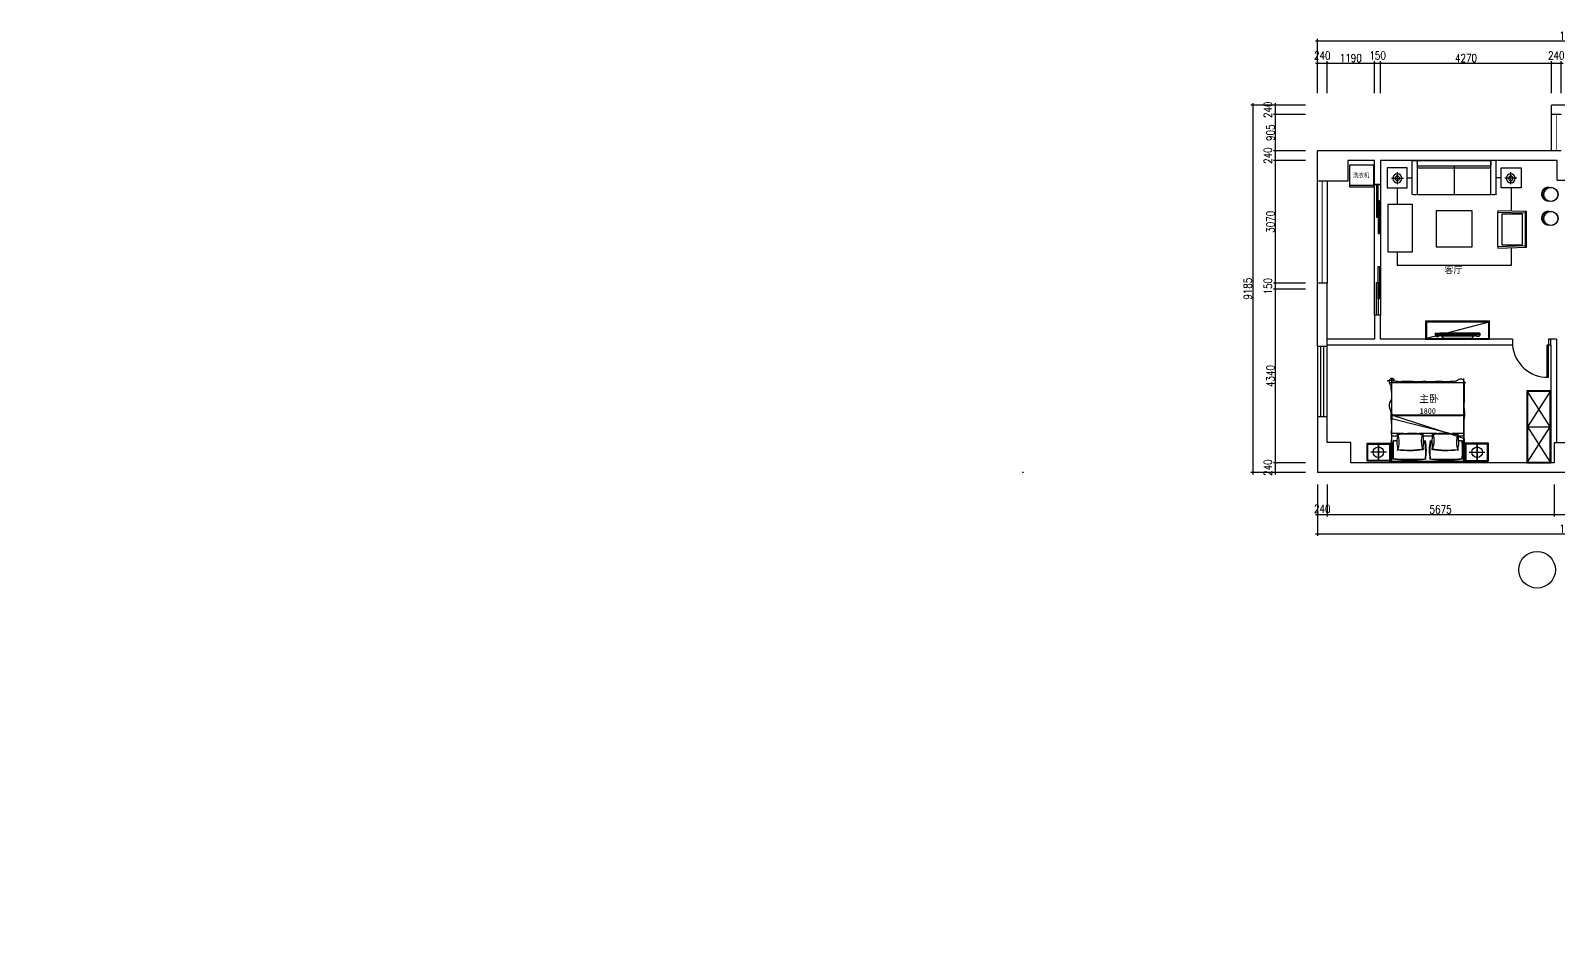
# Model space of a CAD drawing. Header units: millimetres. Extents: x -608935 to 90319, y -1318739 to -774154.
# Drawn here: x -112083 to -73890, y -796673 to -774154 of the extents above; entities that cross this region are included whole.
import ezdxf

# ---------------------------------------------------------------- set-up
doc = ezdxf.new("R2010")
doc.units = ezdxf.units.MM
doc.header["$PDMODE"] = 3
for name, color, linetype in [('250', 250, 'Continuous'), ('IFF_FURN', 30, 'Continuous'), ('J-活动家具', 30, 'Continuous'), ('layer 1', 7, 'Continuous'), ('xcvdg', 7, 'Continuous'), ('墙体', 7, 'Continuous'), ('家具1', 2, 'Continuous'), ('家具2', 8, 'Continuous')]:
    doc.layers.add(name, color=color, linetype=linetype)
doc.styles.add('CH', font='PMingLiU.ttf', dxfattribs={"width": 0.8})
doc.styles.add('DIM', font='simplex.shx', dxfattribs={"width": 0.8, "bigfont": 'hztxt.shx'})
doc.styles.get("Standard").update_dxf_attribs({"font": 'simhei.ttf'})
doc.styles.add('STYLE1', font='')
doc.styles.get('STYLE1').set_extended_font_data('SimSun')
doc.dimstyles.new('1-50', dxfattribs={"dimscale": 50, "dimtxt": 4, "dimasz": 1, "dimexe": 1, "dimexo": 0.1, "dimgap": 0.5, "dimtad": 1, "dimdec": 0, "dimdsep": 46, "dimtxsty": 'DIM', "dimblk": 'ARCHTICK', "dimcen": 4, "dimdle": 1, "dimclrd": 3, "dimclre": 3, "dimclrt": 1, "dimadec": 0, "dimazin": 0, "dimtfac": 1, "dimtdec": 0, "dimtmove": 2, "dimatfit": 3, "dimldrblk": 'DOT', "dimfxl": 15, "dimfxlon": 1, "dimarcsym": 0})
doc.dimstyles.new('1-55', dxfattribs={"dimscale": 57, "dimtxt": 2.5, "dimasz": 1, "dimexe": 2, "dimexo": 0.625, "dimtad": 1, "dimdec": 0, "dimrnd": 5, "dimtxsty": 'Standard', "dimblk": 'DOT', "dimcen": 2.5, "dimclrd": 1, "dimclre": 1, "dimclrt": 2, "dimadec": 0, "dimazin": 0, "dimtfac": 1, "dimtdec": 0, "dimtmove": 2, "dimatfit": 3, "dimldrblk": 'DOT', "dimfxl": 1, "dimarcsym": 0})

# ---------------------------------------------------------------- blocks, each defined once
blk = doc.blocks.new('_ArchTick')
at = {"color": 0, "linetype": 'ByBlock', "const_width": 0.15}
blk.add_lwpolyline([(-0.5, -0.5), (0.5, 0.5)], dxfattribs=at)
blk = doc.blocks.new('*D704')
at = {"layer": '250', "color": 3, "lineweight": -2}
for p, q in [((-79915, -775715), (-79915, -774915)), ((-79675, -775715), (-79675, -774915)), ((-79965, -774965), (-79625, -774965)), ((-112083, -810400), (-109328, -810400)), ((-112033, -810755), (-112033, -810350)), ((-109378, -810755), (-109378, -810350)), ((18420, -829605), (19220, -829605)), ((19170, -838840), (19170, -829555)), ((18420, -838790), (19220, -838790))]:
    blk.add_line(p, q, dxfattribs=at)
at = {"layer": 'Defpoints', "color": 0}
for p in [(-79675, -774965), (-79915, -783895), (-79675, -783895), (-109378, -810400), (-112033, -810760), (-109378, -810760), (17850, -829605), (19170, -829605), (17850, -838790)]:
    blk.add_point(p, dxfattribs=at)
at = {"layer": '250', "color": 3, "lineweight": -2, "xscale": 50, "yscale": 50, "zscale": 50}
for p, rotation in [((-79915, -774965), 180), ((-112033, -810400), 180), ((19170, -829605), 90), ((19170, -838790), 270)]:
    blk.add_blockref('_ArchTick', p, dxfattribs=dict(at, rotation=rotation))
for p in [(-79675, -774965), (-109378, -810400)]:
    blk.add_blockref('_ArchTick', p, dxfattribs=at)
at = {"layer": '250', "color": 1, "char_height": 200, "attachment_point": 5, "style": 'DIM'}
for s, insert in [('240', (-79795, -774778)), ('2655', (-110705, -810275))]:
    blk.add_mtext(s, dxfattribs=dict(at, insert=insert))
at = {"layer": '250', "color": 1, "insert": (19045, -834198), "char_height": 200, "attachment_point": 5, "rotation": 90, "style": 'DIM'}
blk.add_mtext('9185', dxfattribs=at)
blk = doc.blocks.new('_Dot')
at = {"color": 0, "linetype": 'ByBlock', "lineweight": -2}
blk.add_line((-0.5, 0), (-1, 0), dxfattribs=at)
at = {"color": 0, "linetype": 'ByBlock', "const_width": 0.5}
blk.add_lwpolyline([(-0.25, 0, 1), (0.25, 0, 1)], format="xyb", close=True, dxfattribs=at)
blk = doc.blocks.new('*D705')
at = {"layer": '250', "color": 3, "lineweight": -2}
for p, q in [((-79675, -775715), (-79675, -774915)), ((-78485, -775715), (-78485, -774915)), ((-79725, -774965), (-78435, -774965)), ((4795, -828000), (17680, -828000)), ((4845, -828750), (4845, -827950)), ((17630, -828750), (17630, -827950)), ((-44389, -832595), (-44389, -832710)), ((-43899, -832595), (-43899, -832710)), ((-44439, -832660), (-43849, -832660))]:
    blk.add_line(p, q, dxfattribs=at)
at = {"layer": 'Defpoints', "color": 0}
for p in [(-78485, -774965), (-79675, -777160), (-78485, -777400), (17630, -828000), (4845, -829395), (17630, -829395), (-44389, -832590), (-43899, -832590), (-43899, -832660)]:
    blk.add_point(p, dxfattribs=at)
at = {"layer": '250', "color": 3, "lineweight": -2, "xscale": 50, "yscale": 50, "zscale": 50, "rotation": 180}
for p in [(-79675, -774965), (4845, -828000), (-44389, -832660)]:
    blk.add_blockref('_ArchTick', p, dxfattribs=at)
at = {"layer": '250', "color": 3, "lineweight": -2, "xscale": 50, "yscale": 50, "zscale": 50}
for p in [(-78485, -774965), (17630, -828000), (-43899, -832660)]:
    blk.add_blockref('_ArchTick', p, dxfattribs=at)
at = {"layer": '250', "color": 1, "char_height": 200, "attachment_point": 5, "style": 'DIM'}
for s, insert in [('1190', (-79080, -774840)), ('12785', (11238, -827875)), ('490', (-44144, -832535))]:
    blk.add_mtext(s, dxfattribs=dict(at, insert=insert))
blk = doc.blocks.new('*D706')
at = {"layer": '250', "color": 3, "lineweight": -2}
for p, q in [((-78485, -775715), (-78485, -774915)), ((-78335, -775715), (-78335, -774915)), ((-78535, -774965), (-78285, -774965)), ((3980, -829605), (3180, -829605)), ((3230, -829555), (3230, -838840)), ((3980, -838790), (3180, -838790))]:
    blk.add_line(p, q, dxfattribs=at)
at = {"layer": 'Defpoints', "color": 0}
for p in [(-78335, -774965), (-78485, -777400), (-78335, -777400), (4595, -829605), (3230, -838790), (4595, -838790)]:
    blk.add_point(p, dxfattribs=at)
at = {"layer": '250', "color": 3, "lineweight": -2, "xscale": 50, "yscale": 50, "zscale": 50}
for p, rotation in [((-78485, -774965), 180), ((3230, -829605), 90), ((3230, -838790), 270)]:
    blk.add_blockref('_ArchTick', p, dxfattribs=dict(at, rotation=rotation))
blk.add_blockref('_ArchTick', (-78335, -774965), dxfattribs=at)
at = {"layer": '250', "color": 1, "insert": (-78410, -774777.5), "char_height": 200, "attachment_point": 5, "style": 'DIM'}
blk.add_mtext('150', dxfattribs=at)
at = {"layer": '250', "color": 1, "insert": (3105, -834197.5), "char_height": 200, "attachment_point": 5, "rotation": 90, "style": 'DIM'}
blk.add_mtext('9185', dxfattribs=at)
blk = doc.blocks.new('*D716')
at = {"layer": '250', "color": 3, "lineweight": -2}
for p, q in [((-79675, -785500), (-79675, -786300)), ((-74000, -785500), (-74000, -786300)), ((-79725, -786250), (-73950, -786250)), ((42050, -839090), (42050, -839890)), ((44220, -839090), (44220, -839890)), ((42000, -839840), (44270, -839840))]:
    blk.add_line(p, q, dxfattribs=at)
at = {"layer": 'Defpoints', "color": 0}
for p in [(-79675, -784450), (-74000, -784960), (-74000, -786250), (44220, -830230), (42050, -830740), (44220, -839840)]:
    blk.add_point(p, dxfattribs=at)
at = {"layer": '250', "color": 3, "lineweight": -2, "xscale": 50, "yscale": 50, "zscale": 50, "rotation": 180}
for p in [(-79675, -786250), (42050, -839840)]:
    blk.add_blockref('_ArchTick', p, dxfattribs=at)
at = {"layer": '250', "color": 3, "lineweight": -2, "xscale": 50, "yscale": 50, "zscale": 50}
for p in [(-74000, -786250), (44220, -839840)]:
    blk.add_blockref('_ArchTick', p, dxfattribs=at)
at = {"layer": '250', "color": 1, "char_height": 200, "attachment_point": 5, "style": 'DIM'}
for s, insert in [('5675', (-76837.5, -786125)), ('2170', (43135, -839715))]:
    blk.add_mtext(s, dxfattribs=dict(at, insert=insert))
blk = doc.blocks.new('*D715')
at = {"layer": '250', "color": 3, "lineweight": -2}
for p, q in [((-79915, -785500), (-79915, -786300)), ((-79675, -785500), (-79675, -786300)), ((-79965, -786250), (-79625, -786250))]:
    blk.add_line(p, q, dxfattribs=at)
at = {"layer": '250', "color": 1, "lineweight": -2}
for p, q in [((41690, -831052), (41690, -830953)), ((43133, -831067), (41747, -831067)), ((43190, -831052), (43190, -830953))]:
    blk.add_line(p, q, dxfattribs=at)
at = {"layer": 'Defpoints', "color": 0}
for p in [(-79675, -780660), (-79915, -781410), (-79675, -786250), (41690, -831067), (41690, -831087), (43190, -831087)]:
    blk.add_point(p, dxfattribs=at)
at = {"layer": '250', "color": 3, "lineweight": -2, "xscale": 50, "yscale": 50, "zscale": 50, "rotation": 180}
blk.add_blockref('_ArchTick', (-79915, -786250), dxfattribs=at)
at = {"layer": '250', "color": 3, "lineweight": -2, "xscale": 50, "yscale": 50, "zscale": 50}
blk.add_blockref('_ArchTick', (-79675, -786250), dxfattribs=at)
at = {"layer": '250', "color": 1, "lineweight": -2, "xscale": 57, "yscale": 57, "zscale": 57, "rotation": 180}
blk.add_blockref('_Dot', (41690, -831067), dxfattribs=at)
at = {"layer": '250', "color": 1, "lineweight": -2, "xscale": 57, "yscale": 57, "zscale": 57}
blk.add_blockref('_Dot', (43190, -831067), dxfattribs=at)
at = {"layer": '250', "color": 1, "insert": (-79795, -786110), "char_height": 200, "attachment_point": 5, "style": 'DIM'}
blk.add_mtext('240', dxfattribs=at)
at = {"layer": '250', "color": 2, "insert": (42440, -830960), "char_height": 142.5, "attachment_point": 5}
blk.add_mtext('1500', dxfattribs=at)
blk = doc.blocks.new('*D720')
at = {"layer": '250', "color": 3, "lineweight": -2}
for p, q in [((-80215, -784960), (-81015, -784960)), ((-80215, -785200), (-81015, -785200)), ((-80965, -785250), (-80965, -784910))]:
    blk.add_line(p, q, dxfattribs=at)
at = {"layer": 'Defpoints', "color": 0}
for p in [(-80965, -784960), (-75470, -785200), (-74635, -784960)]:
    blk.add_point(p, dxfattribs=at)
at = {"layer": '250', "color": 3, "lineweight": -2, "xscale": 50, "yscale": 50, "zscale": 50}
for p, rotation in [((-80965, -784960), 90), ((-80965, -785200), 270)]:
    blk.add_blockref('_ArchTick', p, dxfattribs=dict(at, rotation=rotation))
at = {"layer": '250', "color": 1, "insert": (-81152.5, -785080), "char_height": 200, "attachment_point": 5, "rotation": 90, "style": 'DIM'}
blk.add_mtext('240', dxfattribs=at)
blk = doc.blocks.new('*D721')
at = {"layer": '250', "color": 3, "lineweight": -2}
for p, q in [((-80215, -780620), (-81015, -780620)), ((-80965, -785010), (-80965, -780570)), ((-80215, -784960), (-81015, -784960))]:
    blk.add_line(p, q, dxfattribs=at)
at = {"layer": 'Defpoints', "color": 0}
for p in [(-80965, -780620), (-79915, -780620), (-74635, -784960)]:
    blk.add_point(p, dxfattribs=at)
at = {"layer": '250', "color": 3, "lineweight": -2, "xscale": 50, "yscale": 50, "zscale": 50}
for p, rotation in [((-80965, -780620), 90), ((-80965, -784960), 270)]:
    blk.add_blockref('_ArchTick', p, dxfattribs=dict(at, rotation=rotation))
at = {"layer": '250', "color": 1, "insert": (-81090, -782790), "char_height": 200, "attachment_point": 5, "rotation": 90, "style": 'DIM'}
blk.add_mtext('4340', dxfattribs=at)
blk = doc.blocks.new('*D722')
at = {"layer": '250', "color": 3, "lineweight": -2}
for p, q in [((-80215, -780470), (-81015, -780470)), ((-80215, -780620), (-81015, -780620)), ((-80965, -780670), (-80965, -780420))]:
    blk.add_line(p, q, dxfattribs=at)
at = {"layer": 'Defpoints', "color": 0}
for p in [(-80965, -780470), (-79915, -780470), (-79915, -780620)]:
    blk.add_point(p, dxfattribs=at)
at = {"layer": '250', "color": 3, "lineweight": -2, "xscale": 50, "yscale": 50, "zscale": 50}
for p, rotation in [((-80965, -780470), 90), ((-80965, -780620), 270)]:
    blk.add_blockref('_ArchTick', p, dxfattribs=dict(at, rotation=rotation))
at = {"layer": '250', "color": 1, "insert": (-81152.5, -780545), "char_height": 200, "attachment_point": 5, "rotation": 90, "style": 'DIM'}
blk.add_mtext('150', dxfattribs=at)
blk = doc.blocks.new('*D723')
at = {"layer": '250', "color": 3, "lineweight": -2}
for p, q in [((-80215, -777400), (-81015, -777400)), ((-80965, -780520), (-80965, -777350)), ((-80215, -780470), (-81015, -780470))]:
    blk.add_line(p, q, dxfattribs=at)
at = {"layer": 'Defpoints', "color": 0}
for p in [(-80965, -777400), (-74710, -777400), (-79915, -780470)]:
    blk.add_point(p, dxfattribs=at)
at = {"layer": '250', "color": 3, "lineweight": -2, "xscale": 50, "yscale": 50, "zscale": 50}
for p, rotation in [((-80965, -777400), 90), ((-80965, -780470), 270)]:
    blk.add_blockref('_ArchTick', p, dxfattribs=dict(at, rotation=rotation))
at = {"layer": '250', "color": 1, "insert": (-81090, -778935), "char_height": 200, "attachment_point": 5, "rotation": 90, "style": 'DIM'}
blk.add_mtext('3070', dxfattribs=at)
blk = doc.blocks.new('*D724')
at = {"layer": '250', "color": 3, "lineweight": -2}
for p, q in [((-80215, -777160), (-81015, -777160)), ((-80965, -777450), (-80965, -777110)), ((-80215, -777400), (-81015, -777400))]:
    blk.add_line(p, q, dxfattribs=at)
at = {"layer": 'Defpoints', "color": 0}
for p in [(-80965, -777160), (-75470, -777160), (-74710, -777400)]:
    blk.add_point(p, dxfattribs=at)
at = {"layer": '250', "color": 3, "lineweight": -2, "xscale": 50, "yscale": 50, "zscale": 50}
for p, rotation in [((-80965, -777160), 90), ((-80965, -777400), 270)]:
    blk.add_blockref('_ArchTick', p, dxfattribs=dict(at, rotation=rotation))
at = {"layer": '250', "color": 1, "insert": (-81152.5, -777280), "char_height": 200, "attachment_point": 5, "rotation": 90, "style": 'DIM'}
blk.add_mtext('240', dxfattribs=at)
blk = doc.blocks.new('*D725')
at = {"layer": '250', "color": 3, "lineweight": -2}
for p, q in [((-80215, -776255), (-81015, -776255)), ((-80965, -777210), (-80965, -776205)), ((-80215, -777160), (-81015, -777160))]:
    blk.add_line(p, q, dxfattribs=at)
at = {"layer": 'Defpoints', "color": 0}
for p in [(-80965, -776255), (-69380, -776255), (-75470, -777160)]:
    blk.add_point(p, dxfattribs=at)
at = {"layer": '250', "color": 3, "lineweight": -2, "xscale": 50, "yscale": 50, "zscale": 50}
for p, rotation in [((-80965, -776255), 90), ((-80965, -777160), 270)]:
    blk.add_blockref('_ArchTick', p, dxfattribs=dict(at, rotation=rotation))
at = {"layer": '250', "color": 1, "insert": (-81090, -776707.5), "char_height": 200, "attachment_point": 5, "rotation": 90, "style": 'DIM'}
blk.add_mtext('905', dxfattribs=at)
blk = doc.blocks.new('*D726')
at = {"layer": '250', "color": 3, "lineweight": -2}
for p, q in [((-80215, -776015), (-81015, -776015)), ((-80965, -776305), (-80965, -775965)), ((-80215, -776255), (-81015, -776255))]:
    blk.add_line(p, q, dxfattribs=at)
at = {"layer": 'Defpoints', "color": 0}
for p in [(-80965, -776015), (-69620, -776015), (-69380, -776255)]:
    blk.add_point(p, dxfattribs=at)
at = {"layer": '250', "color": 3, "lineweight": -2, "xscale": 50, "yscale": 50, "zscale": 50}
for p, rotation in [((-80965, -776015), 90), ((-80965, -776255), 270)]:
    blk.add_blockref('_ArchTick', p, dxfattribs=dict(at, rotation=rotation))
at = {"layer": '250', "color": 1, "insert": (-81152.5, -776135), "char_height": 200, "attachment_point": 5, "rotation": 90, "style": 'DIM'}
blk.add_mtext('240', dxfattribs=at)
blk = doc.blocks.new('*D727')
at = {"layer": '250', "color": 3, "lineweight": -2}
for p, q in [((-79915, -785980), (-79915, -786780)), ((-67130, -785980), (-67130, -786780)), ((-79965, -786730), (-67080, -786730))]:
    blk.add_line(p, q, dxfattribs=at)
at = {"layer": 'Defpoints', "color": 0}
for p in [(-79915, -785470), (-67130, -785470), (-67130, -786730)]:
    blk.add_point(p, dxfattribs=at)
at = {"layer": '250', "color": 3, "lineweight": -2, "xscale": 50, "yscale": 50, "zscale": 50, "rotation": 180}
blk.add_blockref('_ArchTick', (-79915, -786730), dxfattribs=at)
at = {"layer": '250', "color": 3, "lineweight": -2, "xscale": 50, "yscale": 50, "zscale": 50}
blk.add_blockref('_ArchTick', (-67130, -786730), dxfattribs=at)
at = {"layer": '250', "color": 1, "insert": (-73522.5, -786605), "char_height": 200, "attachment_point": 5, "style": 'DIM'}
blk.add_mtext('12785', dxfattribs=at)
blk = doc.blocks.new('*D729')
at = {"layer": '250', "color": 3, "lineweight": -2}
for p, q in [((-79965, -774410), (-67080, -774410)), ((-79915, -775160), (-79915, -774360)), ((-67130, -775160), (-67130, -774360))]:
    blk.add_line(p, q, dxfattribs=at)
at = {"layer": 'Defpoints', "color": 0}
for p in [(-67130, -774410), (-79915, -775805), (-67130, -775805)]:
    blk.add_point(p, dxfattribs=at)
at = {"layer": '250', "color": 3, "lineweight": -2, "xscale": 50, "yscale": 50, "zscale": 50, "rotation": 180}
blk.add_blockref('_ArchTick', (-79915, -774410), dxfattribs=at)
at = {"layer": '250', "color": 3, "lineweight": -2, "xscale": 50, "yscale": 50, "zscale": 50}
blk.add_blockref('_ArchTick', (-67130, -774410), dxfattribs=at)
at = {"layer": '250', "color": 1, "insert": (-73522.5, -774285), "char_height": 200, "attachment_point": 5, "style": 'DIM'}
blk.add_mtext('12785', dxfattribs=at)
blk = doc.blocks.new('*D730')
at = {"layer": '250', "color": 3, "lineweight": -2}
for p, q in [((-80780, -776015), (-81580, -776015)), ((-81530, -775965), (-81530, -785250)), ((-80780, -785200), (-81580, -785200))]:
    blk.add_line(p, q, dxfattribs=at)
at = {"layer": 'Defpoints', "color": 0}
for p in [(-80165, -776015), (-81530, -785200), (-80165, -785200)]:
    blk.add_point(p, dxfattribs=at)
at = {"layer": '250', "color": 3, "lineweight": -2, "xscale": 50, "yscale": 50, "zscale": 50}
for p, rotation in [((-81530, -776015), 90), ((-81530, -785200), 270)]:
    blk.add_blockref('_ArchTick', p, dxfattribs=dict(at, rotation=rotation))
at = {"layer": '250', "color": 1, "insert": (-81655, -780607.5), "char_height": 200, "attachment_point": 5, "rotation": 90, "style": 'DIM'}
blk.add_mtext('9185', dxfattribs=at)
blk = doc.blocks.new('*D731')
at = {"layer": '250', "color": 3, "lineweight": -2}
for p, q in [((-78485, -775715), (-78485, -774915)), ((-78335, -775715), (-78335, -774915)), ((-78535, -774965), (-78285, -774965))]:
    blk.add_line(p, q, dxfattribs=at)
at = {"layer": 'Defpoints', "color": 0}
for p in [(-78335, -774965), (-78485, -777400), (-78335, -777400)]:
    blk.add_point(p, dxfattribs=at)
at = {"layer": '250', "color": 3, "lineweight": -2, "xscale": 50, "yscale": 50, "zscale": 50, "rotation": 180}
blk.add_blockref('_ArchTick', (-78485, -774965), dxfattribs=at)
at = {"layer": '250', "color": 3, "lineweight": -2, "xscale": 50, "yscale": 50, "zscale": 50}
blk.add_blockref('_ArchTick', (-78335, -774965), dxfattribs=at)
at = {"layer": '250', "color": 1, "insert": (-78410, -774777.5), "char_height": 200, "attachment_point": 5, "style": 'DIM'}
blk.add_mtext('150', dxfattribs=at)
blk = doc.blocks.new('*D732')
at = {"layer": '250', "color": 3, "lineweight": -2}
for p, q in [((-78335, -775715), (-78335, -774915)), ((-74065, -775715), (-74065, -774915)), ((-78385, -774965), (-74015, -774965))]:
    blk.add_line(p, q, dxfattribs=at)
at = {"layer": 'Defpoints', "color": 0}
for p in [(-74065, -774965), (-74065, -776015), (-78335, -777400)]:
    blk.add_point(p, dxfattribs=at)
at = {"layer": '250', "color": 3, "lineweight": -2, "xscale": 50, "yscale": 50, "zscale": 50, "rotation": 180}
blk.add_blockref('_ArchTick', (-78335, -774965), dxfattribs=at)
at = {"layer": '250', "color": 3, "lineweight": -2, "xscale": 50, "yscale": 50, "zscale": 50}
blk.add_blockref('_ArchTick', (-74065, -774965), dxfattribs=at)
at = {"layer": '250', "color": 1, "insert": (-76200, -774840), "char_height": 200, "attachment_point": 5, "style": 'DIM'}
blk.add_mtext('4270', dxfattribs=at)
blk = doc.blocks.new('*D733')
at = {"layer": '250', "color": 3, "lineweight": -2}
for p, q in [((-74065, -775715), (-74065, -774915)), ((-73825, -775715), (-73825, -774915)), ((-74115, -774965), (-73775, -774965))]:
    blk.add_line(p, q, dxfattribs=at)
at = {"layer": 'Defpoints', "color": 0}
for p in [(-73825, -774965), (-74065, -776015), (-73825, -776015)]:
    blk.add_point(p, dxfattribs=at)
at = {"layer": '250', "color": 3, "lineweight": -2, "xscale": 50, "yscale": 50, "zscale": 50, "rotation": 180}
blk.add_blockref('_ArchTick', (-74065, -774965), dxfattribs=at)
at = {"layer": '250', "color": 3, "lineweight": -2, "xscale": 50, "yscale": 50, "zscale": 50}
blk.add_blockref('_ArchTick', (-73825, -774965), dxfattribs=at)
at = {"layer": '250', "color": 1, "insert": (-73945, -774777.5), "char_height": 200, "attachment_point": 5, "style": 'DIM'}
blk.add_mtext('240', dxfattribs=at)
blk = doc.blocks.new('45')
at = {"color": 8, "ltscale": 5}
blk.add_wipeout([(2852, 328), (2852, 0), (0, 0), (0, 444), (-386, 454), (-386, 1344), (0, 1355), (0, 1943), (-250, 1943), (-250, 2443), (250, 2443), (250, 2193), (376, 2193), (376, 2614), (377, 2618), (379, 2621), (382, 2623), (386, 2624), (498, 2624), (502, 2623), (505, 2621), (507, 2618), (508, 2614), (508, 2566), (509, 2578), (510, 2588), (510, 2595), (511, 2602), (512, 2609), (515, 2624), (2337, 2624), (2339, 2615), (2340, 2606), (2341, 2600), (2341, 2596), (2342, 2590), (2343, 2584), (2343, 2578), (2344, 2556), (2344, 2614), (2345, 2618), (2347, 2621), (2350, 2623), (2354, 2624), (2466, 2624), (2469, 2623), (2473, 2621), (2475, 2618), (2476, 2614), (2476, 2193), (2602, 2193), (2602, 2443), (3102, 2443), (3102, 1943), (2852, 1943), (2852, 1528), (3075, 1528), (3075, 328)], dxfattribs=at).dxf.layer = 'IFF_FURN'
at = {"layer": 'IFF_FURN', "color": 1, "ltscale": 5}
for p, q in [((8, 2027), (8, 2327)), ((2844, 2027), (2844, 2327)), ((-142, 2177), (158, 2177)), ((2994, 2177), (2694, 2177))]:
    blk.add_line(p, q, dxfattribs=at)
at = {"layer": 'IFF_FURN', "color": 2, "ltscale": 5}
for p, q in [((376, 1781), (376, 2614)), ((386, 2624), (498, 2624)), ((508, 1774), (508, 2614)), ((508, 2484), (2339, 2484)), ((508, 2434), (2344, 2434)), ((2337, 2624), (515, 2624)), ((1426, 2484), (1426, 1764)), ((2344, 1774), (2344, 2614)), ((2466, 2624), (2354, 2624)), ((2476, 1781), (2476, 2614)), ((0, 1943), (0, 1355)), ((250, 2193), (376, 2193)), ((2602, 2193), (2476, 2193)), ((2852, 1943), (2852, 1528)), ((518, 1764), (2334, 1764)), ((-386, 1344), (335, 1364)), ((-386, 1344), (335, 1364)), ((-386, 454), (-386, 1344)), ((-386, 454), (-386, 1344)), ((-362, 454), (-362, 1344)), ((-362, 454), (-362, 1344)), ((-362, 1305), (335, 1324)), ((-362, 1305), (335, 1324)), ((335, 1364), (335, 1324)), ((335, 1364), (335, 1324)), ((335, 474), (335, 1324)), ((335, 474), (335, 1324)), ((335, 434), (-386, 454)), ((335, 434), (-386, 454)), ((335, 474), (-362, 494)), ((335, 474), (-362, 494)), ((0, 444), (0, 0)), ((335, 474), (335, 434)), ((335, 474), (335, 434)), ((2852, 328), (2852, 0))]:
    blk.add_line(p, q, dxfattribs=at)
at = {"layer": 'IFF_FURN', "color": 8, "ltscale": 5}
blk.add_line((0, 0), (2852, 0), dxfattribs=at)
at = {"layer": 'IFF_FURN', "color": 2, "ltscale": 5}
for points in [[(250, 2443), (-250, 2443), (-250, 1943), (250, 1943)], [(2602, 2443), (3102, 2443), (3102, 1943), (2602, 1943)], [(3075, 1528), (2475, 1528), (2475, 328), (3075, 328)], [(975, 1364), (1875, 1364), (1875, 464), (975, 464)]]:
    blk.add_lwpolyline(points, close=True, dxfattribs=at)
at = {"layer": 'IFF_FURN', "color": 1, "ltscale": 5}
blk.add_lwpolyline([(-286, 534), (-286, 1264, -0.414214), (-266, 1284), (215, 1284, -0.414214), (235, 1264), (235, 534, -0.414214), (215, 514), (-266, 514, -0.414214)], format="xyb", close=True, dxfattribs=at)
blk.add_lwpolyline([(-286, 534), (-286, 1264, -0.414214), (-266, 1284), (215, 1284, -0.414214), (235, 1264), (235, 534, -0.414214), (215, 514), (-266, 514, -0.414214)], format="xyb", close=True, dxfattribs=at)
for centre, radius in [((8, 2177), 112), ((8, 2177), 56.2), ((2844, 2177), 112), ((2844, 2177), 56.2)]:
    blk.add_circle(centre, radius, dxfattribs=at)
at = {"layer": 'IFF_FURN', "color": 2, "ltscale": 5}
for centre, radius, start, end in [((386, 2614), 10, 90, 180), ((498, 2614), 10, 0, 90), ((910, 2551), 403, 169.4694, 189.5003), ((1942, 2551), 403, 350.4997, 10.5306), ((2354, 2614), 10, 90, 180), ((2466, 2614), 10, 0, 90), ((386, 1781), 10, 180, 248.7434), ((442, 1925), 164, 248.7434, 293.6632), ((518, 1774), 10, 180, 270), ((2334, 1774), 10, 270, 0), ((2410, 1925), 164, 246.3368, 291.2566), ((2466, 1781), 10, 291.2566, 0)]:
    blk.add_arc(centre, radius, start, end, dxfattribs=at)
blk = doc.blocks.new('*D736')
at = {"layer": '250', "color": 3, "lineweight": -2}
for p, q in [((-74000, -785505), (-74000, -786300)), ((-70430, -785505), (-70430, -786300)), ((-74050, -786250), (-70380, -786250))]:
    blk.add_line(p, q, dxfattribs=at)
at = {"layer": 'Defpoints', "color": 0}
for p in [(-74000, -785500), (-70430, -785500), (-70430, -786250)]:
    blk.add_point(p, dxfattribs=at)
at = {"layer": '250', "color": 3, "lineweight": -2, "xscale": 50, "yscale": 50, "zscale": 50, "rotation": 180}
blk.add_blockref('_ArchTick', (-74000, -786250), dxfattribs=at)
at = {"layer": '250', "color": 3, "lineweight": -2, "xscale": 50, "yscale": 50, "zscale": 50}
blk.add_blockref('_ArchTick', (-70430, -786250), dxfattribs=at)
at = {"layer": '250', "color": 1, "insert": (-72215, -786125), "char_height": 200, "attachment_point": 5, "style": 'DIM'}
blk.add_mtext('3570', dxfattribs=at)
blk = doc.blocks.new('离子电视')
at = {"layer": '家具1'}
for p, q in [((-150, 647), (-150, 517)), ((-150, 647), (-105, 647)), ((-75, 517), (-150, 517)), ((-150, 517), (-105, 517)), ((-150, 517), (-150, -518)), ((-105, 647), (-105, 517)), ((-105, 640), (-60, 623)), ((-105, 525), (-60, 542)), ((-75, 517), (-75, -518)), ((-75, 469), (-62, 469)), ((-62, 469), (0, 404)), ((-60, 623), (-60, 542)), ((0, 404), (0, -404)), ((-62, -469), (0, -404)), ((-150, -647), (-150, -518)), ((-150, -518), (-105, -518)), ((-75, -518), (-150, -518)), ((-150, -647), (-105, -647)), ((-105, -647), (-105, -518)), ((-105, -525), (-60, -542)), ((-105, -640), (-60, -623)), ((-75, -469), (-62, -469)), ((-60, -623), (-60, -542))]:
    blk.add_line(p, q, dxfattribs=at)
at = {"layer": '家具2'}
for p, q in [((-126, 647), (-126, 517)), ((-113, 517), (-113, -518)), ((-62, 469), (-62, -469)), ((-126, -647), (-126, -518))]:
    blk.add_line(p, q, dxfattribs=at)
blk = doc.blocks.new('*D204')
at = {"layer": '250', "color": 1, "lineweight": -2}
for p, q in [((-92783, -811986), (-92783, -812144)), ((-92726, -812030), (-91040, -812030)), ((-90983, -811986), (-90983, -812144))]:
    blk.add_line(p, q, dxfattribs=at)
at = {"layer": 'Defpoints', "color": 0}
for p in [(-92783, -811950), (-90983, -811950), (-90983, -812030)]:
    blk.add_point(p, dxfattribs=at)
at = {"layer": '250', "color": 1, "lineweight": -2, "xscale": 57, "yscale": 57, "zscale": 57, "rotation": 180}
blk.add_blockref('_Dot', (-92783, -812030), dxfattribs=at)
at = {"layer": '250', "color": 1, "lineweight": -2, "xscale": 57, "yscale": 57, "zscale": 57}
blk.add_blockref('_Dot', (-90983, -812030), dxfattribs=at)
at = {"layer": '250', "color": 2, "insert": (-91883, -811922), "char_height": 142.5, "attachment_point": 5}
blk.add_mtext('1800', dxfattribs=at)
blk = doc.blocks.new('GFV')
at = {"color": 2}
blk.add_wipeout([(-103430, -803738), (-102835, -803738), (-102835, -803180), (-103430, -803180)], dxfattribs=at).dxf.layer = 'J-活动家具'
at = {"layer": 'J-活动家具', "color": 2}
blk.add_line((-103430, -803688), (-102835, -803688), dxfattribs=at)
blk.add_lwpolyline([(-102835, -803738), (-103430, -803738), (-103430, -803180), (-102835, -803180)], close=True, dxfattribs=at)
at = {"layer": 'J-活动家具', "insert": (-103345, -803510), "char_height": 120, "width": 2283.56, "attachment_point": 7, "style": 'CH'}
blk.add_mtext('洗衣机', dxfattribs=at)
blk = doc.blocks.new('RFDC5')
at = {"layer": '250', "color": 1}
for centre in [(-93117.9, -812951.1), (-90648.2, -812951.1)]:
    blk.add_circle(centre, 131.9, dxfattribs=at)
at = {"layer": '墙体', "color": 2}
for p, q in [((-92783.1, -813176.1), (-92783.1, -811105.9)), ((-90983.1, -813176.1), (-90983.1, -811105.9)), ((-90929.3, -811216.1), (-92829.8, -811216.1))]:
    blk.add_line(p, q, dxfattribs=at)
at = {"layer": '墙体', "color": 1}
for p, q in [((-90983.1, -812024.4), (-92783.1, -812024.4)), ((-91330.3, -812479.8), (-92783.1, -812117.1)), ((-90983.1, -812607.5), (-92780.3, -812024.4))]:
    blk.add_line(p, q, dxfattribs=at)
at = {"layer": '墙体', "color": 250}
for p, q in [((-92493.2, -812485.6), (-92783.1, -812485.6)), ((-92783.1, -812536.4), (-92636.3, -812536.4)), ((-91659.6, -812485.6), (-92106.5, -812485.6)), ((-91994.9, -812536.4), (-91771.3, -812536.4)), ((-90983.1, -812485.6), (-91272.9, -812485.6)), ((-91129.9, -812536.4), (-90983.1, -812536.4)), ((-92918.7, -812951.1), (-93308.7, -812951.1)), ((-93117.9, -812761.1), (-93117.9, -813141.1)), ((-93117.9, -813141.1), (-93117.9, -812761.1)), ((-90847.4, -812951.1), (-90457.4, -812951.1)), ((-90648.2, -812761.1), (-90648.2, -813141.1)), ((-90648.2, -813141.1), (-90648.2, -812761.1))]:
    blk.add_line(p, q, dxfattribs=at)
for points in [[(-90968.7, -811673.5, -0.0115012), (-90967.6, -811537.9, 0.0278868), (-90968.9, -811384.1, -0.0116449), (-90965, -811212.3, 0.522577), (-91075.9, -811125.1, 0.1440207), (-91134.1, -811148.9, -0.1732386), (-91167.3, -811167.4, -0.1674813), (-91175.4, -811172.6, -0.1594928), (-91223.1, -811179.1, 0.2760263), (-91269.5, -811179.3, 0.0589453), (-91333.4, -811185.4, -0.0196753), (-91592.2, -811183.5, 0.0236279), (-91692.2, -811185.6, -0.0558967), (-91934.3, -811183.1, 0.0535275), (-91974.9, -811176.3, 0.0535275), (-92015.4, -811183.1, -0.0558967), (-92257.5, -811185.6, 0.0099468), (-92495.1, -811183.5, -0.0369473), (-92632.9, -811185.4, -0.0364418), (-92767.9, -811170.3, 0.141351), (-92898.7, -811167.9, -0.1193462), (-92711.1, -811147.5, 0.1238915), (-92764.5, -811106.1, 0.3758903), (-92838.7, -811139.4, 0.3294465), (-92821.7, -811264.2, -0.2111337), (-92804.8, -811305.2, 0.0248882), (-92798.1, -811442.1, -0.0621902), (-92793.4, -811569.4, -0.2182332), (-92826.1, -811685.5, 0.123513), (-92847.4, -811785.4, 0.129887), (-92826.7, -811881.3, -0.0950634), (-92806.9, -812013.7, 0.0164979), (-92801.2, -812163.8, -0.0394122), (-92793.5, -812369.7, 0.0255083), (-92793.5, -812524, -0.0384575), (-92796.1, -812647.7, 0.0589577), (-92802.7, -812784.7, 0.0026702), (-92797.9, -813013.2, 0.0138483), (-92796.3, -813176.1, 0.0112918)], [(-90972.4, -813176.1, 0.0185671), (-90968.2, -812957.8, 0.0026702), (-90963.4, -812729.3, 0.0589577), (-90970, -812592.3, -0.0384575), (-90972.6, -812468.6, 0.0255083), (-90972.6, -812314.3, -0.0394122), (-90964.9, -812108.4, 0.0164979), (-90959.2, -811958.3)], [(-90959.2, -811958.3, -0.0375524), (-90968.7, -811673.5)]]:
    blk.add_lwpolyline(points, format="xyb", dxfattribs=at)
at = {"layer": '墙体', "color": 2}
for points in [[(-93397.9, -813176.1), (-93397.9, -812726.1), (-92817.9, -812726.1), (-92817.9, -813176.1)], [(-90368.2, -813176.1), (-90368.2, -812726.1), (-90948.2, -812726.1), (-90948.2, -813176.1)]]:
    blk.add_lwpolyline(points, close=True, dxfattribs=at)
at = {"layer": '墙体', "color": 250}
for points in [[(-93377.9, -813156.1), (-93377.9, -812746.1), (-92837.9, -812746.1), (-92837.9, -813156.1)], [(-90388.2, -813156.1), (-90388.2, -812746.1), (-90928.2, -812746.1), (-90928.2, -813156.1)]]:
    blk.add_lwpolyline(points, close=True, dxfattribs=at)
at = {"layer": '墙体', "color": 2}
blk.add_lwpolyline([(-92833.1, -813216.1), (-92833.1, -813176.1), (-90933.1, -813176.1), (-90933.1, -813216.1), (-92833.1, -813216.1), (-92833.1, -813176.1)], dxfattribs=at)
at = {"layer": '墙体', "color": 250}
for centre, radius, start, end in [((-91531.3, -812903.1), 1238, 169.36162, 189.85155), ((-92540.5, -813746.6), 1088.8, 96.09717, 101.63391), ((-90121.7, -812882.6), 2630.3, 174.96355, 185.51745), ((-92486.7, -814009.6), 1360.3, 97.14598, 101.07658), ((-92302.4, -816447.9), 3950.9, 85.41614, 95.10648), ((-92149.3, -813512.3), 863.1, 75.67944, 79.23287), ((-92205.5, -813352.1), 695.2, 67.03243, 71.76163), ((-93023.7, -812951), 1091.3, 350.47988, 13.86928), ((-92937.1, -812898.9), 1018.5, 346.76262, 13.379), ((-90829, -812898.9), 1018.5, 166.621, 193.23738), ((-90742.5, -812951), 1091.3, 166.13072, 189.52012), ((-91560.6, -813352.1), 695.2, 108.23837, 112.96757), ((-91616.8, -813512.3), 863.1, 100.76713, 104.32056), ((-91463.7, -816447.9), 3950.9, 84.89352, 94.58386), ((-91279.4, -814009.6), 1360.3, 78.92342, 82.85402), ((-91225.6, -813746.6), 1088.8, 78.36609, 83.90283), ((-93644.4, -812882.6), 2630.3, 354.48255, 5.03645), ((-92234.8, -812903.1), 1238, 350.14845, 10.63838), ((-92298.8, -808402.2), 4725.6, 264.37345, 274.51136), ((-92331.8, -810654.6), 2495.8, 260.32943, 279.20421), ((-92367.2, -810478.3), 2417.1, 263.27098, 279.27803), ((-91467.3, -808402.2), 4725.6, 265.48864, 275.62655), ((-91434.3, -810654.6), 2495.8, 260.79579, 279.67057), ((-91398.9, -810478.3), 2417.1, 260.72197, 276.72902)]:
    blk.add_arc(centre, radius, start, end, dxfattribs=at)
at = {"layer": '墙体', "color": 1}
for centre, radius, start, end in [((-91995.3, -812701.7), 661.9, 162.85913, 196.07365), ((-93171.5, -812688.4), 573.1, 337.46258, 19.88393), ((-92295.6, -814551.3), 2071.5, 81.75939, 99.22924), ((-91566.1, -812665.5), 481.3, 159.60253, 208.07993), ((-93493, -812680.7), 1505.1, 352.44671, 6.84862), ((-90273.1, -812680.7), 1505.1, 173.15138, 187.55329), ((-92200, -812665.5), 481.3, 331.92007, 21.95242), ((-91470.5, -814551.3), 2071.5, 80.77076, 98.24061), ((-90594.6, -812688.4), 573.1, 160.11607, 202.53742), ((-91770.8, -812701.7), 661.9, 343.92635, 17.14087), ((-92336.6, -810885.5), 2021, 261.61444, 279.5593), ((-91429.5, -810885.5), 2021, 260.4407, 278.38556)]:
    blk.add_arc(centre, radius, start, end, dxfattribs=at)
at = {"layer": 'layer 1', "color": 44, "lineweight": 5, "insert": (-92097.8, -811525), "char_height": 180, "width": 4338.102, "attachment_point": 1, "style": 'STYLE1'}
blk.add_mtext('{\\C2;主卧}', dxfattribs=at)
at = {"layer": '250', "color": 0}
dim = blk.add_linear_dim(base=(-90983.1, -812030), p1=(-92783.1, -811950), p2=(-90983.1, -811950), dimstyle='1-55', dxfattribs=at)
dim.commit()
dim.dimension.update_dxf_attribs({"geometry": '*D204', "text_midpoint": (-91883.1, -811922.3)})

msp = doc.modelspace()

# ---------------------------------------------------------------- linework, layer by layer
at = {"color": 150}
msp.add_circle((-74422.8, -787632.8), 457.2, dxfattribs=at)
at = {"layer": '250', "color": 0}
for p, q in [((-67130, -776015), (-74065, -776015)), ((-74065, -776255), (-74065, -776015)), ((-73825, -776255), (-74065, -776255)), ((-79915, -777920), (-79915, -777160)), ((-74065, -777160), (-79915, -777160)), ((-73825, -777160), (-74065, -777160)), ((-78485, -777400), (-79155, -777400)), ((-79155, -777400), (-79155, -777920)), ((-78485, -778000), (-78485, -777400)), ((-73925, -777400), (-78335, -777400)), ((-78335, -777400), (-78335, -778000)), ((-73925, -777890), (-73925, -777400)), ((-79675, -777920), (-79915, -777920)), ((-79155, -777920), (-79675, -777920)), ((-73925, -777890), (-73335, -777890)), ((-78335, -778000), (-78485, -778000)), ((-79915, -782055), (-79915, -780470)), ((-79675, -780470), (-79915, -780470)), ((-79675, -782055), (-79675, -780470)), ((-78335, -781270), (-78485, -781270)), ((-78485, -781270), (-78485, -781870)), ((-78335, -781870), (-78335, -781270)), ((-79675, -782055), (-79915, -782055)), ((-78485, -781870), (-79675, -781870)), ((-75100, -782020), (-79675, -782020)), ((-75039.8, -782020), (-79675, -782020)), ((-75039.8, -781870), (-78335, -781870)), ((-75039.8, -781870), (-75039.8, -782020)), ((-73939.8, -781870), (-74139.8, -781870)), ((-74139.8, -781870), (-74139.8, -782020)), ((-74079.8, -782020), (-74139.8, -782020)), ((-74079.8, -782020), (-74079.8, -781870)), ((-74079.8, -782020), (-74079.8, -784960)), ((-73939.8, -781870), (-73939.8, -784460)), ((-79675, -783810), (-79915, -783810)), ((-79915, -783810), (-79915, -785200)), ((-79675, -784450), (-79675, -783810)), ((-79080, -784450), (-79675, -784450)), ((-79080, -784960), (-79080, -784450)), ((-73250, -784460), (-74000, -784460)), ((-74000, -784460), (-74000, -784960)), ((-70190, -785200), (-79915, -785200)), ((-74000, -784960), (-79080, -784960))]:
    msp.add_line(p, q, dxfattribs=at)
at = {"layer": '250', "color": 2}
for p, q in [((-74065, -777160), (-74065, -776255)), ((-79915, -780470), (-79915, -777920)), ((-79675, -777920), (-79675, -780470)), ((-79915, -782055), (-79915, -783810)), ((-79835, -782055), (-79835, -783810)), ((-79755, -783810), (-79755, -782055)), ((-79675, -783810), (-79675, -782055))]:
    msp.add_line(p, q, dxfattribs=at)
at = {"layer": '250', "color": 1}
for p, q in [((-75630, -781440), (-77190, -781850)), ((-74099.8, -783180), (-74659.8, -784060)), ((-74099.8, -784060), (-74659.8, -783180)), ((-74659.8, -784060), (-74099.8, -784060)), ((-74659.8, -784060), (-74099.8, -784940)), ((-74659.8, -784940), (-74099.8, -784060))]:
    msp.add_line(p, q, dxfattribs=at)
at = {"layer": '250', "color": 1, "const_width": 20}
for points in [[(-73945, -776255), (-73945, -777160)], [(-79795, -777920), (-79795, -780470)]]:
    msp.add_lwpolyline(points, dxfattribs=at)
at = {"layer": '250', "color": 1}
for points in [[(-78400, -778815), (-78400, -778000), (-78440, -778000), (-78440, -778815)], [(-78400, -780455), (-78400, -781270), (-78440, -781270), (-78440, -780455)], [(-77190, -781850), (-75630, -781850), (-75630, -781440), (-77190, -781440)], [(-74659.8, -784940), (-74099.8, -784940), (-74099.8, -783180), (-74659.8, -783180)]]:
    msp.add_lwpolyline(points, close=True, dxfattribs=at)
at = {"layer": '250', "color": 2}
for points in [[(-77210, -781870), (-75610, -781870), (-75610, -781420), (-77210, -781420)], [(-74139.8, -782820), (-74139.8, -782020), (-74179.8, -782020), (-74179.8, -782820)], [(-74679.8, -784960), (-74079.8, -784960), (-74079.8, -783160), (-74679.8, -783160)]]:
    msp.add_lwpolyline(points, close=True, dxfattribs=at)
for centre, radius in [((-74080, -778250), 180), ((-74080, -778250), 175), ((-74080, -778850), 180), ((-74080, -778850), 175)]:
    msp.add_circle(centre, radius, dxfattribs=at)
for centre, radius, start, end in [((-74141.1, -778242.9), 172.2, 80.57321, 266.24231), ((-74141.1, -778242.9), 162.2, 90.021, 256.79452), ((-74141.1, -778842.9), 172.2, 80.57321, 266.24231), ((-74141.1, -778842.9), 162.2, 90.021, 256.79452), ((-74159.8, -781936.3), 884, 185.43649, 271.29643)]:
    msp.add_arc(centre, radius, start, end, dxfattribs=at)
at = {"layer": 'xcvdg', "color": 1, "ltscale": 100}
msp.add_arc((-87283.3, -785214.9), 20, 0, 90, dxfattribs=at)

# ---------------------------------------------------------------- block references
at = {"layer": '250', "color": 0}
msp.add_blockref('RFDC5', (14726.9, 28256.1), dxfattribs=at)
at = {"layer": '家具2', "xscale": 0.8640000000596046, "yscale": 0.8640000000596046, "zscale": 0.8640000000000001, "rotation": 270}
msp.add_blockref('离子电视', (-76410, -781850), dxfattribs=at)

# ---------------------------------------------------------------- dimensions: what is measured, and where the dimension line sits
at = {"layer": '250', "color": 0}
for base, p1, p2, picture, middle in [((-67130, -774410), (-79915, -775805), (-67130, -775805), '*D729', (-73522.5, -774285)), ((-79675, -774965), (-79915, -783895), (-79675, -783895), '*D704', (-79795, -774777.5)), ((17630, -828000), (4845, -829395), (17630, -829395), '*D705', (11237.5, -827875)), ((-78485, -774965), (-79675, -777160), (-78485, -777400), '*D705', (-79080, -774840)), ((-78335, -774965), (-78485, -777400), (-78335, -777400), '*D706', (-78410, -774777.5)), ((-78335, -774965), (-78485, -777400), (-78335, -777400), '*D731', (-78410, -774777.5)), ((-74065, -774965), (-78335, -777400), (-74065, -776015), '*D732', (-76200, -774840)), ((-73825, -774965), (-74065, -776015), (-73825, -776015), '*D733', (-73945, -774777.5)), ((44220, -839840), (42050, -830740), (44220, -830230), '*D716', (43135, -839715)), ((-74000, -786250), (-79675, -784450), (-74000, -784960), '*D716', (-76837.5, -786125)), ((-67130, -786730), (-79915, -785470), (-67130, -785470), '*D727', (-73522.5, -786605)), ((-70430, -786250), (-74000, -785500), (-70430, -785500), '*D736', (-72215, -786125))]:
    dim = msp.add_linear_dim(base=base, p1=p1, p2=p2, dimstyle='1-50', dxfattribs=at)
    dim.commit()
    dim.dimension.update_dxf_attribs({"geometry": picture, "text_midpoint": middle})
for base, p1, p2, angle, dimstyle, picture, middle in [((19170, -829605), (17850, -838790), (17850, -829605), 90, '1-50', '*D704', (19045, -834197.5)), ((3230, -838790), (4595, -829605), (4595, -838790), 90, '1-50', '*D706', (3105, -834197.5)), ((-81530, -785200), (-80165, -776015), (-80165, -785200), 90, '1-50', '*D730', (-81655, -780607.5)), ((-80965, -776015), (-69380, -776255), (-69620, -776015), 270, '1-50', '*D726', (-81152.5, -776135)), ((-80965, -776255), (-75470, -777160), (-69380, -776255), 270, '1-50', '*D725', (-81090, -776707.5)), ((-80965, -777160), (-74710, -777400), (-75470, -777160), 270, '1-50', '*D724', (-81152.5, -777280)), ((-80965, -777400), (-79915, -780470), (-74710, -777400), 270, '1-50', '*D723', (-81090, -778935)), ((-80965, -780470), (-79915, -780620), (-79915, -780470), 270, '1-50', '*D722', (-81152.5, -780545)), ((-80965, -780620), (-74635, -784960), (-79915, -780620), 270, '1-50', '*D721', (-81090, -782790)), ((41690, -831067.3), (43190, -831087.3), (41690, -831087.3), 180, '1-55', '*D715', (42440, -830959.7)), ((-80965, -784960), (-75470, -785200), (-74635, -784960), 270, '1-50', '*D720', (-81152.5, -785080))]:
    dim = msp.add_linear_dim(base=base, p1=p1, p2=p2, angle=angle, dimstyle=dimstyle, dxfattribs=at)
    dim.commit()
    dim.dimension.update_dxf_attribs({"geometry": picture, "text_midpoint": middle})
dim = msp.add_linear_dim(base=(-79675, -786250), p1=(-79915, -781410), p2=(-79675, -780660), dimstyle='1-50', dxfattribs=at)
dim.commit()
dim.dimension.update_dxf_attribs({"geometry": '*D715', "text_midpoint": (-79795, -786110), "dimtype": 160})

# ---------------------------------------------------------------- next in the draw order: block references
at = {"layer": 'IFF_FURN', "ltscale": 3, "xscale": -1}
msp.add_blockref('45', (-75072.9, -780024.1), dxfattribs=at)

# ---------------------------------------------------------------- next in the draw order: linework, layer by layer
at = {"layer": '250', "color": 2}
msp.add_lwpolyline([(-78485, -778000), (-78335, -778000), (-78335, -781270), (-78485, -781270)], close=True, dxfattribs=at)
at = {"layer": '250', "color": 1}
for points in [[(-78360, -779222.5), (-78360, -778407.5), (-78400, -778407.5), (-78400, -779222.5)], [(-78360, -780047.5), (-78360, -780862.5), (-78400, -780862.5), (-78400, -780047.5)]]:
    msp.add_lwpolyline(points, close=True, dxfattribs=at)

# ---------------------------------------------------------------- next in the draw order: texts
at = {"layer": 'layer 1', "color": 44, "lineweight": 5, "insert": (-76740, -780060), "char_height": 162, "width": 3904.292, "attachment_point": 1, "style": 'STYLE1'}
msp.add_mtext('{\\C2;客厅}', dxfattribs=at)

# ---------------------------------------------------------------- next in the draw order: block references
at = {"layer": '250', "color": 0}
msp.add_blockref('GFV', (24322.5, 25670), dxfattribs=at)

doc.saveas('drawing.dxf')
